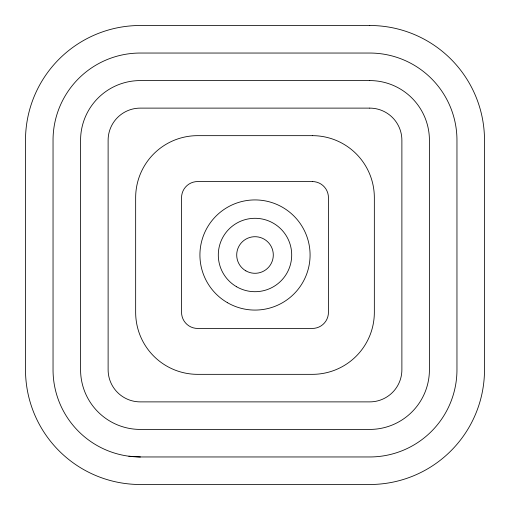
<?xml version="1.0" encoding="UTF-8"?>
<svg xmlns="http://www.w3.org/2000/svg" width="510" height="510" viewBox="0 0 510 510"><rect width="100%" height="100%" fill="white"/><g stroke="black" fill="none" stroke-linecap="round" stroke-linejoin="round"><path stroke-width="0.76" d="M140.25 456.96L369.75 456.96A87.21 87.21 0 0 0 456.96 369.75L456.96 140.25A87.21 87.21 0 0 0 369.75 53.04L140.25 53.04A87.21 87.21 0 0 0 53.04 140.25L53.04 369.75A87.21 87.21 0 0 0 140.25 456.96L128.864 456.214M369.75 25.5L140.25 25.5A114.75 114.75 0 0 0 25.5 140.25L25.5 369.75A114.75 114.75 0 0 0 140.25 484.5L369.75 484.5A114.75 114.75 0 0 0 484.5 369.75L484.5 140.25A114.75 114.75 0 0 0 369.75 25.5M369.75 80.58L140.25 80.58A59.67 59.67 0 0 0 80.58 140.25L80.58 369.75A59.67 59.67 0 0 0 140.25 429.42L369.75 429.42A59.67 59.67 0 0 0 429.42 369.75L429.42 140.25A59.67 59.67 0 0 0 369.75 80.58M369.75 108.12L140.25 108.12A32.13 32.13 0 0 0 108.12 140.25L108.12 369.75A32.13 32.13 0 0 0 140.25 401.88L369.75 401.88A32.13 32.13 0 0 0 401.88 369.75L401.88 140.25A32.13 32.13 0 0 0 369.75 108.12M312.375 135.66L197.625 135.66A61.965 61.965 0 0 0 135.66 197.625L135.66 312.375A61.965 61.965 0 0 0 197.625 374.34L312.375 374.34A61.965 61.965 0 0 0 374.34 312.375L374.34 197.625A61.965 61.965 0 0 0 312.375 135.66M312.375 181.56L197.625 181.56A16.065 16.065 0 0 0 181.56 197.625L181.56 312.375A16.065 16.065 0 0 0 197.625 328.44L312.375 328.44A16.065 16.065 0 0 0 328.44 312.375L328.44 197.625A16.065 16.065 0 0 0 312.375 181.56M227.46 302.698A55.08 55.08 0 0 0 310.08 255A55.08 55.08 0 0 0 227.46 207.302A55.08 55.08 0 0 0 227.46 302.698M236.653 286.786A36.701 36.701 0 0 0 291.701 255A36.701 36.701 0 0 0 236.653 223.214A36.701 36.701 0 0 0 236.653 286.786M245.852 270.848A18.303 18.303 0 0 0 273.303 255A18.303 18.303 0 0 0 245.852 239.152A18.303 18.303 0 0 0 245.852 270.848"/></g></svg>
